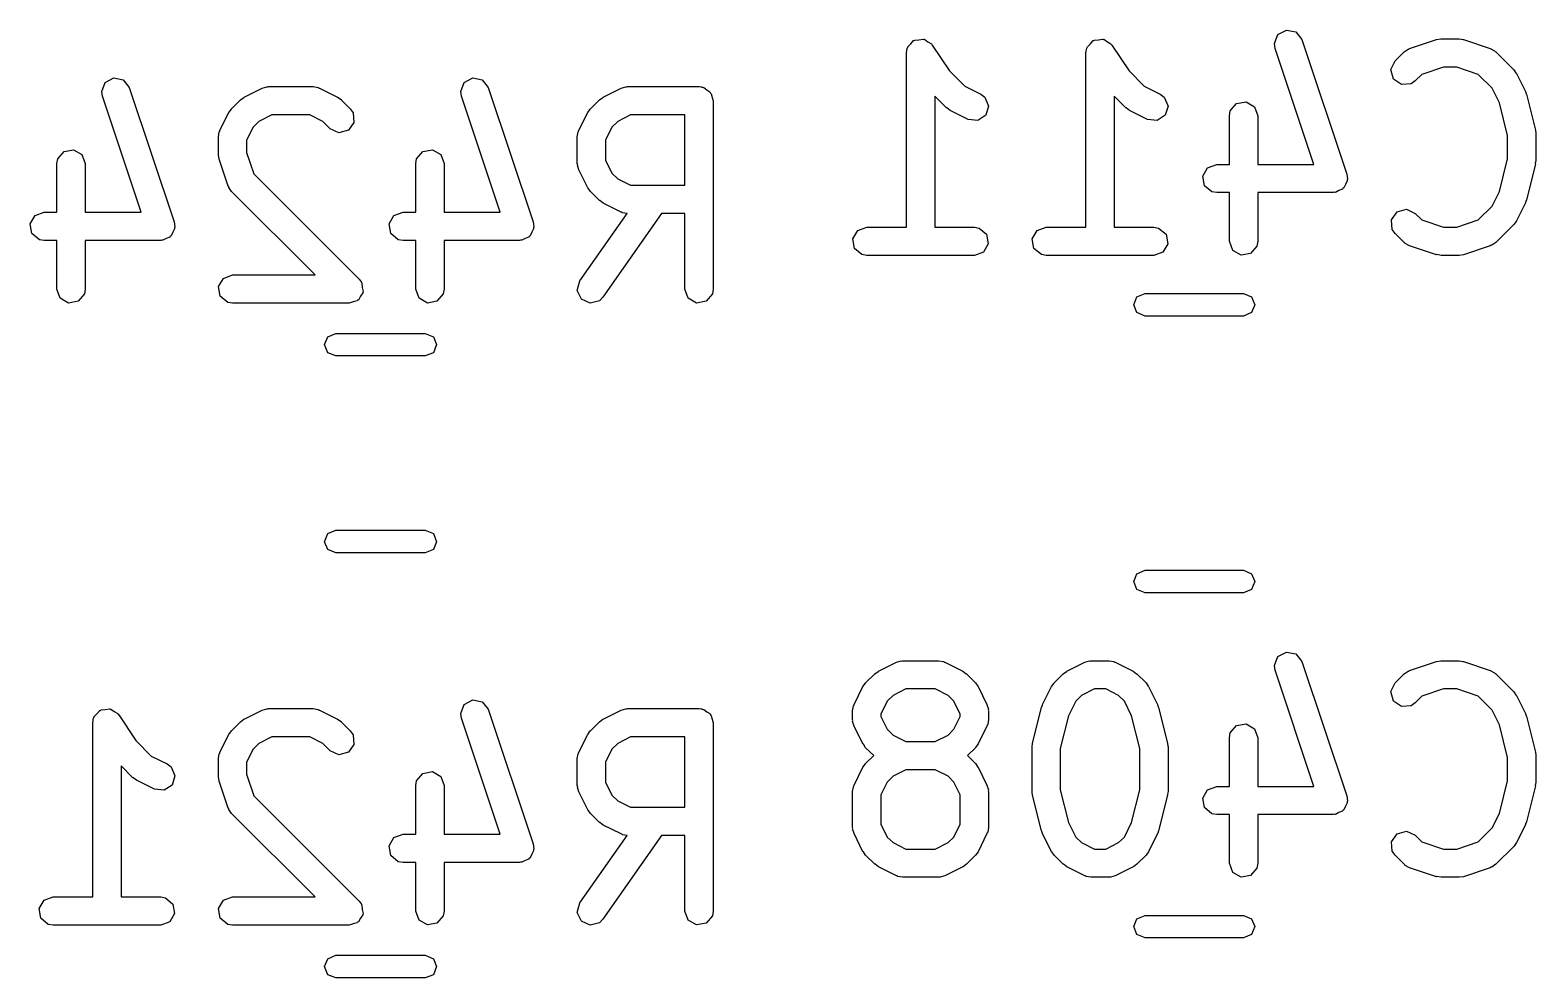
# Model space of a CAD drawing. Extents: x 123.3 to 169.7, y -142.3 to -47.
# Drawn here: x 159.68 to 167.68, y -119.17 to -114.14 of the extents above; entities that cross this region are included whole.
import ezdxf

# ---------------------------------------------------------------- set-up
doc = ezdxf.new("R2010")
doc.units = 0
doc.layers.add('BLACK', color=7, linetype='CONTINUOUS')

msp = doc.modelspace()

# ---------------------------------------------------------------- linework, layer by layer
at = {"layer": 'BLACK', "linetype": 'CONTINUOUS'}
for p, q in [((164.379, -114.192), (164.401, -114.19)), ((164.401, -114.19), (164.423, -114.187)), ((164.423, -114.187), (164.426, -114.189)), ((164.426, -114.189), (164.431, -114.188)), ((164.431, -114.188), (164.448, -114.201)), ((165.332, -114.192), (165.354, -114.19)), ((165.354, -114.19), (165.375, -114.187)), ((165.375, -114.187), (165.379, -114.189)), ((165.379, -114.189), (165.383, -114.188)), ((165.383, -114.188), (165.401, -114.201)), ((166.287, -114.211), (166.306, -114.163)), ((166.306, -114.163), (166.351, -114.139)), ((166.351, -114.139), (166.401, -114.149)), ((166.401, -114.149), (166.433, -114.189)), ((166.433, -114.189), (166.671, -114.903)), ((167.005, -114.237), (167.148, -114.189)), ((167.148, -114.189), (167.17, -114.186)), ((167.17, -114.186), (167.172, -114.185)), ((167.172, -114.185), (167.267, -114.185)), ((167.267, -114.185), (167.289, -114.189)), ((167.289, -114.189), (167.29, -114.189)), ((167.29, -114.189), (167.433, -114.237)), ((164.335, -114.26), (164.339, -114.235)), ((164.335, -115.185), (164.335, -114.26)), ((164.339, -114.235), (164.342, -114.231)), ((164.342, -114.227), (164.358, -114.212)), ((164.342, -114.231), (164.342, -114.227)), ((164.358, -114.212), (164.372, -114.195)), ((164.372, -114.195), (164.376, -114.195)), ((164.376, -114.195), (164.379, -114.192)), ((164.448, -114.201), (164.467, -114.212)), ((164.467, -114.212), (164.469, -114.216)), ((164.469, -114.216), (164.472, -114.219)), ((164.472, -114.219), (164.563, -114.355)), ((165.287, -114.26), (165.292, -114.235)), ((165.287, -115.185), (165.287, -114.26)), ((165.292, -114.235), (165.294, -114.231)), ((165.294, -114.231), (165.295, -114.227)), ((165.295, -114.227), (165.311, -114.212)), ((165.311, -114.212), (165.325, -114.195)), ((165.325, -114.195), (165.329, -114.195)), ((165.329, -114.195), (165.332, -114.192)), ((165.401, -114.201), (165.419, -114.212)), ((165.419, -114.212), (165.421, -114.216)), ((165.421, -114.216), (165.424, -114.219)), ((165.424, -114.219), (165.516, -114.355)), ((166.291, -114.236), (166.287, -114.211)), ((166.496, -114.852), (166.291, -114.236)), ((166.928, -114.303), (166.976, -114.255)), ((166.976, -114.255), (166.997, -114.24)), ((166.997, -114.24), (167.001, -114.24)), ((167.001, -114.24), (167.005, -114.237)), ((167.433, -114.237), (167.456, -114.249)), ((167.456, -114.249), (167.459, -114.253)), ((167.459, -114.253), (167.463, -114.255)), ((167.463, -114.255), (167.558, -114.35)), ((166.906, -114.349), (166.928, -114.303)), ((166.92, -114.399), (166.906, -114.349)), ((167.184, -114.335), (167.069, -114.374)), ((167.255, -114.335), (167.184, -114.335)), ((167.369, -114.374), (167.255, -114.335)), ((167.558, -114.35), (167.571, -114.369)), ((160.064, -114.465), (160.083, -114.417)), ((160.083, -114.417), (160.128, -114.393)), ((160.128, -114.393), (160.178, -114.403)), ((160.178, -114.403), (160.21, -114.443)), ((161.969, -114.465), (161.988, -114.417)), ((161.988, -114.417), (162.033, -114.393)), ((162.033, -114.393), (162.083, -114.403)), ((162.083, -114.403), (162.115, -114.443)), ((164.563, -114.355), (164.645, -114.437)), ((165.516, -114.355), (165.597, -114.437)), ((166.962, -114.428), (166.92, -114.399)), ((167.013, -114.424), (166.962, -114.428)), ((167.034, -114.409), (167.013, -114.424)), ((167.069, -114.374), (167.034, -114.409)), ((167.443, -114.448), (167.369, -114.374)), ((167.571, -114.369), (167.572, -114.37)), ((167.572, -114.37), (167.62, -114.465)), ((160.068, -114.49), (160.064, -114.465)), ((160.273, -115.106), (160.068, -114.49)), ((160.21, -114.443), (160.448, -115.157)), ((160.753, -114.557), (160.8, -114.509)), ((160.8, -114.509), (160.819, -114.496)), ((160.819, -114.496), (160.82, -114.495)), ((160.82, -114.495), (160.915, -114.447)), ((160.915, -114.447), (160.94, -114.44)), ((160.94, -114.44), (160.945, -114.441)), ((160.945, -114.441), (160.949, -114.439)), ((160.949, -114.439), (161.187, -114.439)), ((161.187, -114.439), (161.213, -114.444)), ((161.213, -114.444), (161.216, -114.447)), ((161.216, -114.447), (161.22, -114.447)), ((161.22, -114.447), (161.316, -114.495)), ((161.316, -114.495), (161.334, -114.508)), ((161.334, -114.508), (161.335, -114.509)), ((161.335, -114.509), (161.383, -114.557)), ((161.973, -114.49), (161.969, -114.465)), ((162.178, -115.106), (161.973, -114.49)), ((162.115, -114.443), (162.353, -115.157)), ((162.658, -114.557), (162.705, -114.509)), ((162.705, -114.509), (162.724, -114.496)), ((162.724, -114.496), (162.725, -114.495)), ((162.725, -114.495), (162.82, -114.447)), ((162.82, -114.447), (162.845, -114.44)), ((162.845, -114.44), (162.849, -114.441)), ((162.849, -114.441), (162.854, -114.439)), ((162.854, -114.439), (163.234, -114.439)), ((163.234, -114.439), (163.244, -114.441)), ((163.244, -114.441), (163.248, -114.441)), ((163.248, -114.441), (163.25, -114.442)), ((163.25, -114.442), (163.26, -114.444)), ((163.26, -114.444), (163.275, -114.456)), ((163.275, -114.456), (163.292, -114.466)), ((163.292, -114.466), (163.294, -114.473)), ((163.294, -114.473), (163.299, -114.477)), ((163.299, -114.477), (163.303, -114.496)), ((163.303, -114.496), (163.309, -114.514)), ((164.547, -114.552), (164.485, -114.489)), ((164.485, -114.489), (164.485, -115.185)), ((164.645, -114.437), (164.729, -114.479)), ((164.729, -114.479), (164.75, -114.495)), ((164.75, -114.495), (164.77, -114.542)), ((165.499, -114.552), (165.437, -114.489)), ((165.437, -114.489), (165.437, -115.185)), ((165.597, -114.437), (165.681, -114.479)), ((165.681, -114.479), (165.702, -114.495)), ((165.702, -114.495), (165.723, -114.542)), ((167.482, -114.525), (167.443, -114.448)), ((167.62, -114.465), (167.623, -114.477)), ((167.623, -114.477), (167.625, -114.48)), ((167.625, -114.48), (167.673, -114.671)), ((160.691, -114.671), (160.739, -114.576)), ((160.739, -114.576), (160.752, -114.558)), ((160.752, -114.558), (160.753, -114.557)), ((160.966, -114.589), (160.898, -114.624)), ((161.169, -114.589), (160.966, -114.589)), ((161.238, -114.624), (161.169, -114.589)), ((161.383, -114.557), (161.398, -114.578)), ((161.398, -114.578), (161.402, -114.629)), ((162.596, -114.671), (162.644, -114.576)), ((162.644, -114.576), (162.657, -114.558)), ((162.657, -114.558), (162.658, -114.557)), ((162.871, -114.589), (162.803, -114.624)), ((163.159, -114.589), (162.871, -114.589)), ((163.159, -114.963), (163.159, -114.589)), ((163.309, -114.514), (163.309, -115.514)), ((164.549, -114.552), (164.547, -114.552)), ((164.567, -114.566), (164.549, -114.552)), ((164.662, -114.613), (164.567, -114.566)), ((164.77, -114.542), (164.756, -114.591)), ((165.501, -114.552), (165.499, -114.552)), ((165.519, -114.566), (165.501, -114.552)), ((165.614, -114.613), (165.519, -114.566)), ((165.723, -114.542), (165.708, -114.591)), ((166.049, -114.594), (166.053, -114.568)), ((166.053, -114.568), (166.086, -114.529)), ((166.086, -114.529), (166.137, -114.52)), ((166.137, -114.52), (166.181, -114.546)), ((166.181, -114.546), (166.199, -114.594)), ((167.525, -114.698), (167.482, -114.525)), ((160.868, -114.654), (160.833, -114.723)), ((160.898, -114.624), (160.868, -114.654)), ((161.277, -114.663), (161.238, -114.624)), ((161.323, -114.684), (161.277, -114.663)), ((161.402, -114.629), (161.373, -114.671)), ((162.772, -114.654), (162.738, -114.723)), ((162.803, -114.624), (162.772, -114.654)), ((164.713, -114.619), (164.662, -114.613)), ((164.756, -114.591), (164.713, -114.619)), ((165.665, -114.619), (165.614, -114.613)), ((165.708, -114.591), (165.665, -114.619)), ((166.049, -114.852), (166.049, -114.594)), ((166.199, -114.594), (166.199, -114.852)), ((160.683, -114.705), (160.688, -114.679)), ((160.683, -114.8), (160.683, -114.705)), ((160.688, -114.679), (160.691, -114.676)), ((160.691, -114.676), (160.691, -114.671)), ((160.833, -114.723), (160.833, -114.788)), ((161.373, -114.671), (161.323, -114.684)), ((162.588, -114.705), (162.593, -114.679)), ((162.588, -114.848), (162.588, -114.705)), ((162.593, -114.679), (162.595, -114.676)), ((162.595, -114.676), (162.596, -114.671)), ((162.738, -114.723), (162.738, -114.83)), ((167.525, -114.823), (167.525, -114.698)), ((167.673, -114.671), (167.674, -114.686)), ((167.674, -114.686), (167.675, -114.689)), ((167.675, -114.689), (167.675, -114.832)), ((159.826, -114.848), (159.831, -114.822)), ((159.831, -114.822), (159.864, -114.783)), ((159.864, -114.783), (159.914, -114.774)), ((159.914, -114.774), (159.959, -114.8)), ((159.959, -114.8), (159.976, -114.848)), ((160.684, -114.802), (160.683, -114.8)), ((160.687, -114.824), (160.684, -114.802)), ((160.735, -114.967), (160.687, -114.824)), ((160.833, -114.788), (160.871, -114.902)), ((161.731, -114.848), (161.735, -114.822)), ((161.735, -114.822), (161.768, -114.783)), ((161.768, -114.783), (161.819, -114.774)), ((161.819, -114.774), (161.863, -114.8)), ((161.863, -114.8), (161.881, -114.848)), ((162.738, -114.83), (162.772, -114.899)), ((167.482, -114.996), (167.525, -114.823)), ((159.826, -115.106), (159.826, -114.848)), ((159.976, -114.848), (159.976, -115.106)), ((160.871, -114.902), (161.43, -115.461)), ((161.731, -115.106), (161.731, -114.848)), ((161.881, -114.848), (161.881, -115.106)), ((162.59, -114.852), (162.588, -114.848)), ((162.589, -114.856), (162.59, -114.852)), ((162.596, -114.881), (162.589, -114.856)), ((162.644, -114.976), (162.596, -114.881)), ((162.772, -114.899), (162.803, -114.929)), ((165.907, -114.914), (165.933, -114.87)), ((165.933, -114.87), (165.981, -114.852)), ((165.981, -114.852), (166.049, -114.852)), ((166.199, -114.852), (166.496, -114.852)), ((166.671, -114.903), (166.675, -114.929)), ((167.673, -114.85), (167.625, -115.04)), ((167.675, -114.832), (167.672, -114.847)), ((167.672, -114.847), (167.673, -114.85)), ((160.738, -114.97), (160.735, -114.967)), ((160.738, -114.975), (160.738, -114.97)), ((160.753, -114.996), (160.738, -114.975)), ((162.645, -114.978), (162.644, -114.976)), ((162.658, -114.996), (162.645, -114.978)), ((162.803, -114.929), (162.871, -114.963)), ((162.871, -114.963), (163.159, -114.963)), ((165.916, -114.965), (165.907, -114.914)), ((165.955, -114.998), (165.916, -114.965)), ((166.648, -114.984), (166.629, -114.991)), ((166.651, -114.98), (166.648, -114.984)), ((166.656, -114.977), (166.651, -114.98)), ((166.664, -114.958), (166.656, -114.977)), ((166.674, -114.94), (166.664, -114.958)), ((166.675, -114.929), (166.673, -114.934)), ((166.673, -114.934), (166.674, -114.94)), ((161.196, -115.439), (160.753, -114.996)), ((162.705, -115.044), (162.658, -114.996)), ((162.707, -115.044), (162.705, -115.044)), ((162.725, -115.058), (162.707, -115.044)), ((162.82, -115.105), (162.725, -115.058)), ((165.981, -115.002), (165.955, -114.998)), ((166.049, -115.002), (165.981, -115.002)), ((166.049, -115.26), (166.049, -115.002)), ((166.6, -115.002), (166.199, -115.002)), ((166.199, -115.002), (166.199, -115.26)), ((166.605, -115), (166.6, -115.002)), ((166.611, -115.001), (166.605, -115)), ((166.629, -114.991), (166.611, -115.001)), ((167.443, -115.073), (167.482, -114.996)), ((167.62, -115.056), (167.572, -115.151)), ((167.625, -115.04), (167.62, -115.052)), ((167.62, -115.052), (167.62, -115.056)), ((159.684, -115.168), (159.71, -115.124)), ((159.71, -115.124), (159.758, -115.106)), ((159.758, -115.106), (159.826, -115.106)), ((159.976, -115.106), (160.273, -115.106)), ((161.589, -115.168), (161.615, -115.124)), ((161.615, -115.124), (161.663, -115.106)), ((161.663, -115.106), (161.731, -115.106)), ((161.881, -115.106), (162.178, -115.106)), ((162.602, -115.471), (162.852, -115.113)), ((163.035, -115.113), (162.724, -115.557)), ((162.824, -115.106), (162.82, -115.105)), ((162.828, -115.109), (162.824, -115.106)), ((162.852, -115.113), (162.828, -115.109)), ((163.159, -115.113), (163.035, -115.113)), ((163.159, -115.514), (163.159, -115.113)), ((166.909, -115.146), (166.938, -115.104)), ((166.913, -115.197), (166.909, -115.146)), ((166.938, -115.104), (166.988, -115.09)), ((166.988, -115.09), (167.034, -115.112)), ((167.034, -115.112), (167.069, -115.147)), ((167.069, -115.147), (167.184, -115.185)), ((167.255, -115.185), (167.369, -115.147)), ((167.369, -115.147), (167.443, -115.073)), ((159.693, -115.219), (159.684, -115.168)), ((159.733, -115.252), (159.693, -115.219)), ((160.441, -115.212), (160.433, -115.231)), ((160.451, -115.194), (160.441, -115.212)), ((160.448, -115.157), (160.452, -115.183)), ((160.452, -115.183), (160.45, -115.188)), ((160.45, -115.188), (160.451, -115.194)), ((161.598, -115.219), (161.589, -115.168)), ((161.637, -115.252), (161.598, -115.219)), ((162.346, -115.212), (162.338, -115.231)), ((162.356, -115.194), (162.346, -115.212)), ((162.353, -115.157), (162.357, -115.183)), ((162.357, -115.183), (162.355, -115.188)), ((162.355, -115.188), (162.356, -115.194)), ((164.05, -115.247), (164.076, -115.203)), ((164.076, -115.203), (164.124, -115.185)), ((164.124, -115.185), (164.335, -115.185)), ((164.485, -115.185), (164.695, -115.185)), ((164.695, -115.185), (164.721, -115.19)), ((164.721, -115.19), (164.76, -115.223)), ((164.76, -115.223), (164.769, -115.273)), ((165.002, -115.247), (165.028, -115.203)), ((165.028, -115.203), (165.076, -115.185)), ((165.076, -115.185), (165.287, -115.185)), ((165.437, -115.185), (165.648, -115.185)), ((165.648, -115.185), (165.673, -115.19)), ((165.673, -115.19), (165.713, -115.223)), ((165.713, -115.223), (165.722, -115.273)), ((166.928, -115.218), (166.913, -115.197)), ((166.976, -115.266), (166.928, -115.218)), ((167.184, -115.185), (167.255, -115.185)), ((167.558, -115.171), (167.463, -115.266)), ((167.559, -115.169), (167.558, -115.171)), ((167.572, -115.151), (167.559, -115.169)), ((159.758, -115.256), (159.733, -115.252)), ((159.826, -115.256), (159.758, -115.256)), ((159.826, -115.514), (159.826, -115.256)), ((160.377, -115.256), (159.976, -115.256)), ((159.976, -115.256), (159.976, -115.514)), ((160.383, -115.254), (160.377, -115.256)), ((160.388, -115.255), (160.383, -115.254)), ((160.406, -115.245), (160.388, -115.255)), ((160.426, -115.238), (160.406, -115.245)), ((160.428, -115.234), (160.426, -115.238)), ((160.433, -115.231), (160.428, -115.234)), ((161.663, -115.256), (161.637, -115.252)), ((161.731, -115.256), (161.663, -115.256)), ((161.731, -115.514), (161.731, -115.256)), ((162.282, -115.256), (161.881, -115.256)), ((161.881, -115.256), (161.881, -115.514)), ((162.287, -115.254), (162.282, -115.256)), ((162.293, -115.255), (162.287, -115.254)), ((162.311, -115.245), (162.293, -115.255)), ((162.33, -115.238), (162.311, -115.245)), ((162.333, -115.234), (162.33, -115.238)), ((162.338, -115.231), (162.333, -115.234)), ((164.059, -115.298), (164.05, -115.247)), ((164.098, -115.331), (164.059, -115.298)), ((164.769, -115.273), (164.744, -115.318)), ((165.011, -115.298), (165.002, -115.247)), ((165.051, -115.331), (165.011, -115.298)), ((165.722, -115.273), (165.696, -115.318)), ((166.066, -115.309), (166.049, -115.26)), ((166.111, -115.334), (166.066, -115.309)), ((166.194, -115.286), (166.161, -115.325)), ((166.199, -115.26), (166.194, -115.286)), ((166.98, -115.268), (166.976, -115.266)), ((166.982, -115.272), (166.98, -115.268)), ((167.005, -115.284), (166.982, -115.272)), ((167.148, -115.332), (167.005, -115.284)), ((167.433, -115.284), (167.29, -115.332)), ((167.437, -115.281), (167.433, -115.284)), ((167.441, -115.281), (167.437, -115.281)), ((167.463, -115.266), (167.441, -115.281)), ((164.124, -115.335), (164.098, -115.331)), ((164.695, -115.335), (164.124, -115.335)), ((164.744, -115.318), (164.695, -115.335)), ((165.076, -115.335), (165.051, -115.331)), ((165.648, -115.335), (165.076, -115.335)), ((165.696, -115.318), (165.648, -115.335)), ((166.161, -115.325), (166.111, -115.334)), ((167.149, -115.331), (167.148, -115.332)), ((167.172, -115.335), (167.149, -115.331)), ((167.267, -115.335), (167.172, -115.335)), ((167.268, -115.335), (167.267, -115.335)), ((167.29, -115.332), (167.268, -115.335)), ((160.684, -115.501), (160.71, -115.457)), ((160.71, -115.457), (160.758, -115.439)), ((160.758, -115.439), (161.196, -115.439)), ((161.43, -115.461), (161.44, -115.475)), ((159.844, -115.563), (159.826, -115.514)), ((159.972, -115.54), (159.939, -115.579)), ((159.976, -115.514), (159.972, -115.54)), ((160.693, -115.552), (160.684, -115.501)), ((161.45, -115.534), (161.437, -115.552)), ((161.44, -115.475), (161.442, -115.477)), ((161.442, -115.477), (161.443, -115.479)), ((161.443, -115.479), (161.445, -115.483)), ((161.445, -115.483), (161.447, -115.505)), ((161.447, -115.505), (161.451, -115.527)), ((161.451, -115.527), (161.449, -115.53)), ((161.449, -115.53), (161.45, -115.534)), ((161.748, -115.563), (161.731, -115.514)), ((161.876, -115.54), (161.843, -115.579)), ((161.881, -115.514), (161.876, -115.54)), ((162.588, -115.521), (162.602, -115.471)), ((162.61, -115.567), (162.588, -115.521)), ((163.177, -115.563), (163.159, -115.514)), ((163.305, -115.54), (163.272, -115.579)), ((163.309, -115.514), (163.305, -115.54)), ((165.558, -115.555), (165.601, -115.537)), ((165.601, -115.537), (166.123, -115.537)), ((166.123, -115.537), (166.166, -115.555)), ((159.888, -115.588), (159.844, -115.563)), ((159.939, -115.579), (159.888, -115.588)), ((160.733, -115.585), (160.693, -115.552)), ((160.758, -115.589), (160.733, -115.585)), ((161.377, -115.589), (160.758, -115.589)), ((161.399, -115.582), (161.377, -115.589)), ((161.42, -115.576), (161.399, -115.582)), ((161.422, -115.573), (161.42, -115.576)), ((161.426, -115.572), (161.422, -115.573)), ((161.437, -115.552), (161.426, -115.572)), ((161.793, -115.588), (161.748, -115.563)), ((161.843, -115.579), (161.793, -115.588)), ((162.657, -115.589), (162.61, -115.567)), ((162.706, -115.576), (162.657, -115.589)), ((162.724, -115.557), (162.706, -115.576)), ((163.221, -115.588), (163.177, -115.563)), ((163.272, -115.579), (163.221, -115.588)), ((165.541, -115.597), (165.558, -115.555)), ((165.558, -115.639), (165.541, -115.597)), ((166.166, -115.555), (166.183, -115.597)), ((166.183, -115.597), (166.166, -115.639)), ((165.601, -115.657), (165.558, -115.639)), ((166.123, -115.657), (165.601, -115.657)), ((166.166, -115.639), (166.123, -115.657)), ((161.247, -115.809), (161.264, -115.767)), ((161.264, -115.767), (161.307, -115.749)), ((161.307, -115.749), (161.781, -115.749)), ((161.781, -115.749), (161.824, -115.767)), ((161.824, -115.767), (161.841, -115.809)), ((161.264, -115.852), (161.247, -115.809)), ((161.307, -115.869), (161.264, -115.852)), ((161.781, -115.869), (161.307, -115.869)), ((161.824, -115.852), (161.781, -115.869)), ((161.841, -115.809), (161.824, -115.852)), ((161.247, -116.855), (161.264, -116.812)), ((161.264, -116.812), (161.307, -116.794)), ((161.307, -116.794), (161.781, -116.794)), ((161.781, -116.794), (161.824, -116.812)), ((161.824, -116.812), (161.841, -116.855)), ((161.264, -116.897), (161.247, -116.855)), ((161.307, -116.914), (161.264, -116.897)), ((161.824, -116.897), (161.781, -116.914)), ((161.841, -116.855), (161.824, -116.897)), ((161.781, -116.914), (161.307, -116.914)), ((165.541, -117.067), (165.558, -117.025)), ((165.558, -117.109), (165.541, -117.067)), ((165.558, -117.025), (165.601, -117.007)), ((165.601, -117.007), (166.123, -117.007)), ((166.123, -117.007), (166.166, -117.025)), ((166.166, -117.025), (166.183, -117.067)), ((166.183, -117.067), (166.166, -117.109)), ((165.601, -117.127), (165.558, -117.109)), ((166.123, -117.127), (165.601, -117.127)), ((166.166, -117.109), (166.123, -117.127)), ((166.287, -117.513), (166.306, -117.465)), ((166.306, -117.465), (166.351, -117.441)), ((166.351, -117.441), (166.401, -117.451)), ((166.401, -117.451), (166.433, -117.491)), ((164.166, -117.557), (164.184, -117.544)), ((164.184, -117.544), (164.186, -117.543)), ((164.186, -117.543), (164.281, -117.495)), ((164.281, -117.495), (164.306, -117.488)), ((164.306, -117.488), (164.31, -117.489)), ((164.31, -117.489), (164.314, -117.487)), ((164.314, -117.487), (164.505, -117.487)), ((164.505, -117.487), (164.531, -117.492)), ((164.531, -117.492), (164.534, -117.495)), ((164.534, -117.495), (164.538, -117.495)), ((164.538, -117.495), (164.634, -117.543)), ((164.634, -117.543), (164.652, -117.556)), ((165.166, -117.557), (165.184, -117.544)), ((165.184, -117.544), (165.186, -117.543)), ((165.186, -117.543), (165.281, -117.495)), ((165.281, -117.495), (165.306, -117.488)), ((165.306, -117.488), (165.31, -117.489)), ((165.31, -117.489), (165.314, -117.487)), ((165.314, -117.487), (165.41, -117.487)), ((165.41, -117.487), (165.435, -117.492)), ((165.435, -117.492), (165.439, -117.495)), ((165.439, -117.495), (165.443, -117.495)), ((165.443, -117.495), (165.538, -117.543)), ((165.538, -117.543), (165.556, -117.556)), ((166.291, -117.538), (166.287, -117.513)), ((166.496, -118.154), (166.291, -117.538)), ((166.433, -117.491), (166.671, -118.205)), ((166.976, -117.557), (166.997, -117.542)), ((166.997, -117.542), (167.001, -117.542)), ((167.001, -117.542), (167.005, -117.539)), ((167.005, -117.539), (167.148, -117.491)), ((167.148, -117.491), (167.17, -117.488)), ((167.17, -117.488), (167.172, -117.487)), ((167.172, -117.487), (167.267, -117.487)), ((167.267, -117.487), (167.289, -117.491)), ((167.289, -117.491), (167.29, -117.491)), ((167.29, -117.491), (167.433, -117.539)), ((167.433, -117.539), (167.456, -117.551)), ((164.057, -117.719), (164.104, -117.624)), ((164.104, -117.624), (164.118, -117.606)), ((164.118, -117.605), (164.166, -117.557)), ((164.118, -117.606), (164.118, -117.605)), ((164.652, -117.556), (164.653, -117.557)), ((164.653, -117.557), (164.701, -117.605)), ((164.701, -117.605), (164.714, -117.623)), ((164.714, -117.623), (164.715, -117.624)), ((164.715, -117.624), (164.762, -117.719)), ((165.057, -117.719), (165.104, -117.624)), ((165.104, -117.624), (165.118, -117.606)), ((165.118, -117.605), (165.166, -117.557)), ((165.118, -117.606), (165.118, -117.605)), ((165.556, -117.556), (165.558, -117.557)), ((165.558, -117.557), (165.606, -117.605)), ((165.606, -117.605), (165.618, -117.623)), ((165.618, -117.623), (165.62, -117.624)), ((165.62, -117.624), (165.667, -117.719)), ((166.906, -117.651), (166.928, -117.605)), ((166.928, -117.605), (166.976, -117.557)), ((167.456, -117.551), (167.459, -117.555)), ((167.459, -117.555), (167.463, -117.557)), ((167.463, -117.557), (167.558, -117.652)), ((161.988, -117.719), (162.033, -117.695)), ((162.033, -117.695), (162.083, -117.705)), ((162.083, -117.705), (162.115, -117.745)), ((164.233, -117.702), (164.199, -117.771)), ((164.264, -117.672), (164.233, -117.702)), ((164.332, -117.637), (164.264, -117.672)), ((164.487, -117.637), (164.332, -117.637)), ((164.556, -117.672), (164.487, -117.637)), ((164.586, -117.702), (164.556, -117.672)), ((164.62, -117.771), (164.586, -117.702)), ((165.233, -117.702), (165.195, -117.779)), ((165.264, -117.672), (165.233, -117.702)), ((165.332, -117.637), (165.264, -117.672)), ((165.392, -117.637), (165.332, -117.637)), ((165.46, -117.672), (165.392, -117.637)), ((165.491, -117.702), (165.46, -117.672)), ((165.529, -117.779), (165.491, -117.702)), ((166.92, -117.701), (166.906, -117.651)), ((166.962, -117.73), (166.92, -117.701)), ((167.069, -117.676), (167.034, -117.711)), ((167.184, -117.637), (167.069, -117.676)), ((167.255, -117.637), (167.184, -117.637)), ((167.369, -117.676), (167.255, -117.637)), ((167.443, -117.75), (167.369, -117.676)), ((167.558, -117.652), (167.571, -117.671)), ((167.571, -117.671), (167.572, -117.672)), ((167.572, -117.672), (167.62, -117.767)), ((160.021, -117.791), (160.024, -117.787)), ((160.024, -117.783), (160.04, -117.768)), ((160.024, -117.787), (160.024, -117.783)), ((160.04, -117.768), (160.054, -117.751)), ((160.054, -117.751), (160.058, -117.751)), ((160.058, -117.751), (160.061, -117.748)), ((160.061, -117.748), (160.083, -117.746)), ((160.083, -117.746), (160.105, -117.743)), ((160.105, -117.743), (160.108, -117.745)), ((160.108, -117.745), (160.113, -117.744)), ((160.113, -117.744), (160.13, -117.757)), ((160.13, -117.757), (160.149, -117.768)), ((160.149, -117.768), (160.151, -117.772)), ((160.151, -117.772), (160.154, -117.775)), ((160.154, -117.775), (160.245, -117.911)), ((160.82, -117.797), (160.915, -117.749)), ((160.915, -117.749), (160.94, -117.742)), ((160.94, -117.742), (160.945, -117.743)), ((160.945, -117.743), (160.949, -117.741)), ((160.949, -117.741), (161.187, -117.741)), ((161.187, -117.741), (161.213, -117.746)), ((161.213, -117.746), (161.216, -117.749)), ((161.216, -117.749), (161.22, -117.749)), ((161.22, -117.749), (161.316, -117.797)), ((161.969, -117.767), (161.988, -117.719)), ((161.973, -117.792), (161.969, -117.767)), ((162.115, -117.745), (162.353, -118.459)), ((162.725, -117.797), (162.82, -117.749)), ((162.82, -117.749), (162.845, -117.742)), ((162.845, -117.742), (162.849, -117.743)), ((162.849, -117.743), (162.854, -117.741)), ((162.854, -117.741), (163.234, -117.741)), ((163.234, -117.741), (163.244, -117.743)), ((163.244, -117.743), (163.248, -117.743)), ((163.248, -117.743), (163.25, -117.744)), ((163.25, -117.744), (163.26, -117.746)), ((163.26, -117.746), (163.275, -117.758)), ((163.275, -117.758), (163.292, -117.768)), ((163.292, -117.768), (163.294, -117.775)), ((163.294, -117.775), (163.299, -117.779)), ((163.299, -117.779), (163.303, -117.798)), ((164.049, -117.753), (164.053, -117.727)), ((164.049, -117.8), (164.049, -117.753)), ((164.053, -117.727), (164.056, -117.724)), ((164.056, -117.724), (164.057, -117.719)), ((164.199, -117.771), (164.199, -117.783)), ((164.199, -117.783), (164.233, -117.851)), ((164.586, -117.851), (164.62, -117.783)), ((164.62, -117.783), (164.62, -117.771)), ((164.762, -117.719), (164.77, -117.744)), ((164.77, -117.744), (164.769, -117.749)), ((164.769, -117.749), (164.77, -117.753)), ((164.77, -117.753), (164.77, -117.8)), ((165.004, -117.925), (165.051, -117.735)), ((165.051, -117.735), (165.056, -117.723)), ((165.056, -117.723), (165.057, -117.719)), ((165.195, -117.779), (165.151, -117.953)), ((165.573, -117.953), (165.529, -117.779)), ((165.667, -117.719), (165.671, -117.732)), ((165.671, -117.732), (165.673, -117.735)), ((165.673, -117.735), (165.72, -117.925)), ((167.013, -117.726), (166.962, -117.73)), ((167.034, -117.711), (167.013, -117.726)), ((167.482, -117.827), (167.443, -117.75)), ((167.62, -117.767), (167.623, -117.779)), ((167.623, -117.779), (167.625, -117.782)), ((167.625, -117.782), (167.673, -117.973)), ((160.017, -117.816), (160.021, -117.791)), ((160.017, -118.741), (160.017, -117.816)), ((160.739, -117.878), (160.752, -117.86)), ((160.752, -117.86), (160.753, -117.859)), ((160.753, -117.859), (160.8, -117.811)), ((160.8, -117.811), (160.819, -117.798)), ((160.819, -117.798), (160.82, -117.797)), ((161.316, -117.797), (161.334, -117.81)), ((161.334, -117.81), (161.335, -117.811)), ((161.335, -117.811), (161.383, -117.859)), ((161.383, -117.859), (161.398, -117.88)), ((162.178, -118.408), (161.973, -117.792)), ((162.644, -117.878), (162.657, -117.86)), ((162.657, -117.86), (162.658, -117.859)), ((162.658, -117.859), (162.705, -117.811)), ((162.705, -117.811), (162.724, -117.798)), ((162.724, -117.798), (162.725, -117.797)), ((163.303, -117.798), (163.309, -117.816)), ((163.309, -117.816), (163.309, -118.816)), ((164.05, -117.805), (164.049, -117.8)), ((164.049, -117.809), (164.05, -117.805)), ((164.057, -117.834), (164.049, -117.809)), ((164.104, -117.929), (164.057, -117.834)), ((164.233, -117.851), (164.264, -117.882)), ((164.556, -117.882), (164.586, -117.851)), ((164.762, -117.834), (164.715, -117.929)), ((164.763, -117.83), (164.762, -117.834)), ((164.766, -117.826), (164.763, -117.83)), ((164.77, -117.8), (164.766, -117.826)), ((166.053, -117.87), (166.086, -117.831)), ((166.086, -117.831), (166.137, -117.822)), ((166.137, -117.822), (166.181, -117.848)), ((166.181, -117.848), (166.199, -117.896)), ((167.525, -118), (167.482, -117.827)), ((160.245, -117.911), (160.327, -117.993)), ((160.691, -117.973), (160.739, -117.878)), ((160.898, -117.926), (160.868, -117.956)), ((160.966, -117.891), (160.898, -117.926)), ((161.169, -117.891), (160.966, -117.891)), ((161.238, -117.926), (161.169, -117.891)), ((161.277, -117.965), (161.238, -117.926)), ((161.402, -117.931), (161.373, -117.973)), ((161.398, -117.88), (161.402, -117.931)), ((162.596, -117.973), (162.644, -117.878)), ((162.803, -117.926), (162.772, -117.956)), ((162.871, -117.891), (162.803, -117.926)), ((163.159, -117.891), (162.871, -117.891)), ((163.159, -118.265), (163.159, -117.891)), ((164.106, -117.93), (164.104, -117.929)), ((164.118, -117.949), (164.106, -117.93)), ((164.264, -117.882), (164.332, -117.916)), ((164.332, -117.916), (164.487, -117.916)), ((164.487, -117.916), (164.556, -117.882)), ((164.715, -117.929), (164.701, -117.947)), ((164.701, -117.947), (164.701, -117.949)), ((165.001, -117.943), (165.004, -117.929)), ((165.001, -118.181), (165.001, -117.943)), ((165.004, -117.929), (165.004, -117.925)), ((165.72, -117.925), (165.722, -117.94)), ((165.722, -117.94), (165.723, -117.943)), ((165.723, -117.943), (165.723, -118.181)), ((166.049, -117.896), (166.053, -117.87)), ((166.049, -118.154), (166.049, -117.896)), ((166.199, -117.896), (166.199, -118.154)), ((160.327, -117.993), (160.411, -118.035)), ((160.683, -118.007), (160.688, -117.981)), ((160.683, -118.102), (160.683, -118.007)), ((160.688, -117.981), (160.691, -117.978)), ((160.691, -117.978), (160.691, -117.973)), ((160.868, -117.956), (160.833, -118.025)), ((160.833, -118.025), (160.833, -118.09)), ((161.323, -117.986), (161.277, -117.965)), ((161.373, -117.973), (161.323, -117.986)), ((162.588, -118.007), (162.593, -117.981)), ((162.588, -118.15), (162.588, -118.007)), ((162.593, -117.981), (162.595, -117.978)), ((162.595, -117.978), (162.596, -117.973)), ((162.772, -117.956), (162.738, -118.025)), ((162.738, -118.025), (162.738, -118.132)), ((164.161, -117.991), (164.118, -117.949)), ((164.118, -118.033), (164.161, -117.991)), ((164.701, -117.949), (164.659, -117.991)), ((164.659, -117.991), (164.701, -118.033)), ((165.151, -117.953), (165.151, -118.172)), ((165.573, -118.172), (165.573, -117.953)), ((167.525, -118.125), (167.525, -118)), ((167.673, -117.973), (167.674, -117.988)), ((167.674, -117.988), (167.675, -117.991)), ((167.675, -117.991), (167.675, -118.134)), ((160.229, -118.108), (160.167, -118.045)), ((160.167, -118.045), (160.167, -118.741)), ((160.411, -118.035), (160.432, -118.051)), ((160.432, -118.051), (160.452, -118.098)), ((160.452, -118.098), (160.438, -118.147)), ((160.684, -118.104), (160.683, -118.102)), ((160.687, -118.126), (160.684, -118.104)), ((160.833, -118.09), (160.871, -118.204)), ((161.735, -118.124), (161.768, -118.085)), ((161.768, -118.085), (161.819, -118.076)), ((161.819, -118.076), (161.863, -118.102)), ((161.863, -118.102), (161.881, -118.15)), ((164.057, -118.148), (164.104, -118.053)), ((164.104, -118.053), (164.118, -118.035)), ((164.118, -118.035), (164.118, -118.033)), ((164.264, -118.1), (164.233, -118.131)), ((164.332, -118.066), (164.264, -118.1)), ((164.487, -118.066), (164.332, -118.066)), ((164.556, -118.1), (164.487, -118.066)), ((164.586, -118.131), (164.556, -118.1)), ((164.701, -118.033), (164.714, -118.052)), ((164.714, -118.052), (164.715, -118.053)), ((164.715, -118.053), (164.762, -118.148)), ((160.231, -118.108), (160.229, -118.108)), ((160.249, -118.122), (160.231, -118.108)), ((160.344, -118.169), (160.249, -118.122)), ((160.395, -118.175), (160.344, -118.169)), ((160.438, -118.147), (160.395, -118.175)), ((160.735, -118.269), (160.687, -118.126)), ((161.731, -118.15), (161.735, -118.124)), ((161.731, -118.408), (161.731, -118.15)), ((161.881, -118.15), (161.881, -118.408)), ((162.59, -118.154), (162.588, -118.15)), ((162.589, -118.158), (162.59, -118.154)), ((162.596, -118.183), (162.589, -118.158)), ((162.644, -118.278), (162.596, -118.183)), ((162.738, -118.132), (162.772, -118.201)), ((164.049, -118.181), (164.053, -118.156)), ((164.049, -118.372), (164.049, -118.181)), ((164.053, -118.156), (164.056, -118.152)), ((164.056, -118.152), (164.057, -118.148)), ((164.233, -118.131), (164.199, -118.199)), ((164.62, -118.199), (164.586, -118.131)), ((164.762, -118.148), (164.77, -118.173)), ((164.77, -118.173), (164.769, -118.177)), ((164.769, -118.177), (164.77, -118.181)), ((164.77, -118.181), (164.77, -118.372)), ((165.002, -118.185), (165.001, -118.181)), ((165.004, -118.2), (165.002, -118.185)), ((165.151, -118.172), (165.195, -118.346)), ((165.529, -118.346), (165.573, -118.172)), ((165.723, -118.181), (165.72, -118.196)), ((165.907, -118.216), (165.933, -118.172)), ((165.933, -118.172), (165.981, -118.154)), ((165.981, -118.154), (166.049, -118.154)), ((166.199, -118.154), (166.496, -118.154)), ((167.482, -118.298), (167.525, -118.125)), ((167.673, -118.152), (167.625, -118.342)), ((167.675, -118.134), (167.672, -118.149)), ((167.672, -118.149), (167.673, -118.152)), ((160.871, -118.204), (161.43, -118.763)), ((162.772, -118.201), (162.803, -118.231)), ((162.803, -118.231), (162.871, -118.265)), ((162.871, -118.265), (163.159, -118.265)), ((164.199, -118.199), (164.199, -118.354)), ((164.62, -118.354), (164.62, -118.199)), ((165.051, -118.39), (165.004, -118.2)), ((165.72, -118.2), (165.673, -118.39)), ((165.72, -118.196), (165.72, -118.2)), ((165.916, -118.267), (165.907, -118.216)), ((166.664, -118.26), (166.656, -118.279)), ((166.674, -118.242), (166.664, -118.26)), ((166.671, -118.205), (166.675, -118.231)), ((166.675, -118.231), (166.673, -118.236)), ((166.673, -118.236), (166.674, -118.242)), ((160.738, -118.272), (160.735, -118.269)), ((160.738, -118.277), (160.738, -118.272)), ((160.753, -118.298), (160.738, -118.277)), ((161.196, -118.741), (160.753, -118.298)), ((162.645, -118.28), (162.644, -118.278)), ((162.658, -118.298), (162.645, -118.28)), ((162.705, -118.346), (162.658, -118.298)), ((162.707, -118.346), (162.705, -118.346)), ((162.725, -118.36), (162.707, -118.346)), ((165.195, -118.346), (165.233, -118.423)), ((165.491, -118.423), (165.529, -118.346)), ((165.955, -118.3), (165.916, -118.267)), ((165.981, -118.304), (165.955, -118.3)), ((166.049, -118.304), (165.981, -118.304)), ((166.049, -118.562), (166.049, -118.304)), ((166.6, -118.304), (166.199, -118.304)), ((166.199, -118.304), (166.199, -118.562)), ((166.605, -118.302), (166.6, -118.304)), ((166.611, -118.303), (166.605, -118.302)), ((166.629, -118.293), (166.611, -118.303)), ((166.648, -118.286), (166.629, -118.293)), ((166.651, -118.282), (166.648, -118.286)), ((166.656, -118.279), (166.651, -118.282)), ((167.443, -118.375), (167.482, -118.298)), ((167.625, -118.342), (167.62, -118.354)), ((161.589, -118.47), (161.615, -118.426)), ((161.615, -118.426), (161.663, -118.408)), ((161.663, -118.408), (161.731, -118.408)), ((161.881, -118.408), (162.178, -118.408)), ((162.602, -118.773), (162.852, -118.415)), ((163.035, -118.415), (162.724, -118.859)), ((162.82, -118.407), (162.725, -118.36)), ((162.824, -118.408), (162.82, -118.407)), ((162.828, -118.411), (162.824, -118.408)), ((162.852, -118.415), (162.828, -118.411)), ((163.159, -118.415), (163.035, -118.415)), ((163.159, -118.816), (163.159, -118.415)), ((164.05, -118.376), (164.049, -118.372)), ((164.049, -118.38), (164.05, -118.376)), ((164.057, -118.405), (164.049, -118.38)), ((164.104, -118.501), (164.057, -118.405)), ((164.199, -118.354), (164.233, -118.423)), ((164.233, -118.423), (164.264, -118.453)), ((164.556, -118.453), (164.586, -118.423)), ((164.586, -118.423), (164.62, -118.354)), ((164.762, -118.405), (164.715, -118.501)), ((164.763, -118.401), (164.762, -118.405)), ((164.766, -118.398), (164.763, -118.401)), ((164.77, -118.372), (164.766, -118.398)), ((165.053, -118.393), (165.051, -118.39)), ((165.057, -118.405), (165.053, -118.393)), ((165.104, -118.501), (165.057, -118.405)), ((165.233, -118.423), (165.264, -118.453)), ((165.46, -118.453), (165.491, -118.423)), ((165.667, -118.405), (165.62, -118.501)), ((165.668, -118.402), (165.667, -118.405)), ((165.673, -118.39), (165.668, -118.402)), ((166.909, -118.448), (166.938, -118.406)), ((166.938, -118.406), (166.988, -118.392)), ((166.988, -118.392), (167.034, -118.414)), ((167.034, -118.414), (167.069, -118.449)), ((167.369, -118.449), (167.443, -118.375)), ((167.62, -118.358), (167.572, -118.453)), ((167.62, -118.354), (167.62, -118.358)), ((161.598, -118.521), (161.589, -118.47)), ((162.356, -118.496), (162.346, -118.514)), ((162.353, -118.459), (162.357, -118.485)), ((162.357, -118.485), (162.355, -118.49)), ((162.355, -118.49), (162.356, -118.496)), ((164.106, -118.502), (164.104, -118.501)), ((164.118, -118.52), (164.106, -118.502)), ((164.264, -118.453), (164.332, -118.487)), ((164.332, -118.487), (164.487, -118.487)), ((164.487, -118.487), (164.556, -118.453)), ((164.715, -118.501), (164.701, -118.519)), ((165.106, -118.502), (165.104, -118.501)), ((165.118, -118.52), (165.106, -118.502)), ((165.264, -118.453), (165.332, -118.487)), ((165.332, -118.487), (165.392, -118.487)), ((165.392, -118.487), (165.46, -118.453)), ((165.62, -118.501), (165.606, -118.519)), ((166.913, -118.499), (166.909, -118.448)), ((166.928, -118.52), (166.913, -118.499)), ((167.069, -118.449), (167.184, -118.487)), ((167.184, -118.487), (167.255, -118.487)), ((167.255, -118.487), (167.369, -118.449)), ((167.558, -118.473), (167.463, -118.568)), ((167.559, -118.471), (167.558, -118.473)), ((167.572, -118.453), (167.559, -118.471)), ((161.637, -118.554), (161.598, -118.521)), ((161.663, -118.558), (161.637, -118.554)), ((161.731, -118.558), (161.663, -118.558)), ((161.731, -118.816), (161.731, -118.558)), ((162.282, -118.558), (161.881, -118.558)), ((161.881, -118.558), (161.881, -118.816)), ((162.287, -118.556), (162.282, -118.558)), ((162.293, -118.557), (162.287, -118.556)), ((162.311, -118.547), (162.293, -118.557)), ((162.33, -118.54), (162.311, -118.547)), ((162.333, -118.536), (162.33, -118.54)), ((162.338, -118.533), (162.333, -118.536)), ((162.346, -118.514), (162.338, -118.533)), ((164.166, -118.568), (164.118, -118.52)), ((164.168, -118.568), (164.166, -118.568)), ((164.186, -118.582), (164.168, -118.568)), ((164.281, -118.629), (164.186, -118.582)), ((164.634, -118.582), (164.538, -118.629)), ((164.635, -118.581), (164.634, -118.582)), ((164.653, -118.568), (164.635, -118.581)), ((164.701, -118.52), (164.653, -118.568)), ((164.701, -118.519), (164.701, -118.52)), ((165.166, -118.568), (165.118, -118.52)), ((165.168, -118.568), (165.166, -118.568)), ((165.186, -118.582), (165.168, -118.568)), ((165.281, -118.629), (165.186, -118.582)), ((165.538, -118.582), (165.443, -118.629)), ((165.54, -118.581), (165.538, -118.582)), ((165.558, -118.568), (165.54, -118.581)), ((165.606, -118.52), (165.558, -118.568)), ((165.606, -118.519), (165.606, -118.52)), ((166.066, -118.611), (166.049, -118.562)), ((166.199, -118.562), (166.194, -118.588)), ((166.976, -118.568), (166.928, -118.52)), ((166.98, -118.57), (166.976, -118.568)), ((166.982, -118.574), (166.98, -118.57)), ((167.005, -118.586), (166.982, -118.574)), ((167.148, -118.634), (167.005, -118.586)), ((167.433, -118.586), (167.29, -118.634)), ((167.437, -118.583), (167.433, -118.586)), ((167.441, -118.583), (167.437, -118.583)), ((167.463, -118.568), (167.441, -118.583)), ((164.285, -118.63), (164.281, -118.629)), ((164.289, -118.633), (164.285, -118.63)), ((164.314, -118.637), (164.289, -118.633)), ((164.505, -118.637), (164.314, -118.637)), ((164.509, -118.636), (164.505, -118.637)), ((164.513, -118.637), (164.509, -118.636)), ((164.538, -118.629), (164.513, -118.637)), ((165.285, -118.63), (165.281, -118.629)), ((165.289, -118.633), (165.285, -118.63)), ((165.314, -118.637), (165.289, -118.633)), ((165.41, -118.637), (165.314, -118.637)), ((165.414, -118.636), (165.41, -118.637)), ((165.418, -118.637), (165.414, -118.636)), ((165.443, -118.629), (165.418, -118.637)), ((166.111, -118.636), (166.066, -118.611)), ((166.161, -118.627), (166.111, -118.636)), ((166.194, -118.588), (166.161, -118.627)), ((167.149, -118.633), (167.148, -118.634)), ((167.172, -118.637), (167.149, -118.633)), ((167.267, -118.637), (167.172, -118.637)), ((167.268, -118.637), (167.267, -118.637)), ((167.29, -118.634), (167.268, -118.637)), ((159.758, -118.759), (159.806, -118.741)), ((159.806, -118.741), (160.017, -118.741)), ((160.167, -118.741), (160.377, -118.741)), ((160.377, -118.741), (160.403, -118.746)), ((160.403, -118.746), (160.442, -118.779)), ((160.71, -118.759), (160.758, -118.741)), ((160.758, -118.741), (161.196, -118.741)), ((159.732, -118.803), (159.758, -118.759)), ((159.741, -118.854), (159.732, -118.803)), ((160.442, -118.779), (160.451, -118.829)), ((160.684, -118.803), (160.71, -118.759)), ((160.693, -118.854), (160.684, -118.803)), ((161.43, -118.763), (161.44, -118.777)), ((161.44, -118.777), (161.442, -118.779)), ((161.442, -118.779), (161.443, -118.781)), ((161.443, -118.781), (161.445, -118.785)), ((161.445, -118.785), (161.447, -118.807)), ((161.447, -118.807), (161.451, -118.829)), ((161.748, -118.865), (161.731, -118.816)), ((161.881, -118.816), (161.876, -118.842)), ((162.588, -118.823), (162.602, -118.773)), ((162.61, -118.869), (162.588, -118.823)), ((163.177, -118.865), (163.159, -118.816)), ((163.309, -118.816), (163.305, -118.842)), ((159.78, -118.887), (159.741, -118.854)), ((159.806, -118.891), (159.78, -118.887)), ((160.377, -118.891), (159.806, -118.891)), ((160.426, -118.874), (160.377, -118.891)), ((160.451, -118.829), (160.426, -118.874)), ((160.733, -118.887), (160.693, -118.854)), ((160.758, -118.891), (160.733, -118.887)), ((161.377, -118.891), (160.758, -118.891)), ((161.399, -118.884), (161.377, -118.891)), ((161.42, -118.878), (161.399, -118.884)), ((161.422, -118.875), (161.42, -118.878)), ((161.426, -118.874), (161.422, -118.875)), ((161.437, -118.854), (161.426, -118.874)), ((161.45, -118.836), (161.437, -118.854)), ((161.451, -118.829), (161.449, -118.832)), ((161.449, -118.832), (161.45, -118.836)), ((161.793, -118.89), (161.748, -118.865)), ((161.843, -118.881), (161.793, -118.89)), ((161.876, -118.842), (161.843, -118.881)), ((162.657, -118.891), (162.61, -118.869)), ((162.706, -118.878), (162.657, -118.891)), ((162.724, -118.859), (162.706, -118.878)), ((163.221, -118.89), (163.177, -118.865)), ((163.272, -118.881), (163.221, -118.89)), ((163.305, -118.842), (163.272, -118.881)), ((165.541, -118.899), (165.558, -118.857)), ((165.558, -118.941), (165.541, -118.899)), ((165.558, -118.857), (165.601, -118.839)), ((165.601, -118.839), (166.123, -118.839)), ((166.123, -118.839), (166.166, -118.857)), ((166.166, -118.857), (166.183, -118.899)), ((166.183, -118.899), (166.166, -118.941)), ((165.601, -118.959), (165.558, -118.941)), ((166.123, -118.959), (165.601, -118.959)), ((166.166, -118.941), (166.123, -118.959)), ((161.264, -119.069), (161.307, -119.051)), ((161.307, -119.051), (161.781, -119.051)), ((161.781, -119.051), (161.824, -119.069)), ((161.247, -119.111), (161.264, -119.069)), ((161.264, -119.154), (161.247, -119.111)), ((161.824, -119.069), (161.841, -119.111)), ((161.841, -119.111), (161.824, -119.154)), ((161.307, -119.171), (161.264, -119.154)), ((161.781, -119.171), (161.307, -119.171)), ((161.824, -119.154), (161.781, -119.171))]:
    msp.add_line(p, q, dxfattribs=at)

doc.saveas('drawing.dxf')
